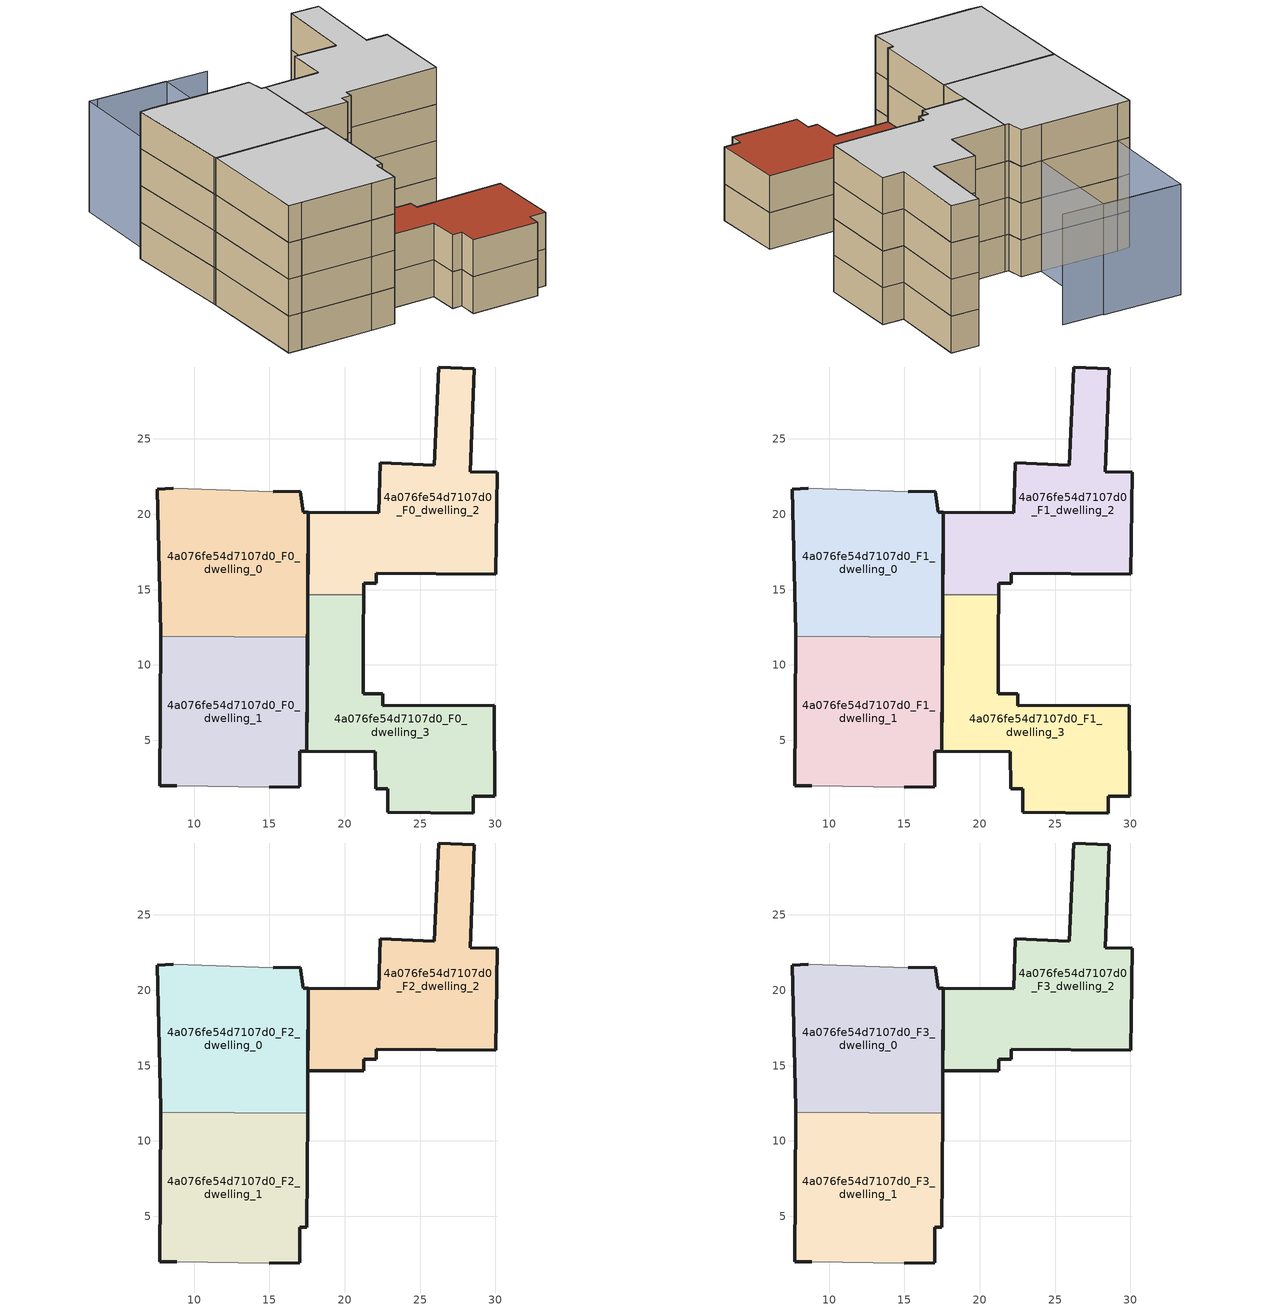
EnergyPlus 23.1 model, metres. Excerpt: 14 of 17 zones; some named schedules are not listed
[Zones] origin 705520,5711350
4a076fe54d7107d0_F0_dwelling_0
 floor ground (EU_floor_Construction): 17.53,11.83 17.58,20.13 17.23,20.13 17.05,21.52 15.27,21.5 8.63,21.71 7.56,21.66 7.78,12.14 7.78,11.89 z0
 wall outside (EU_wall_Construction): 7.78,11.89 7.78,12.14 7.56,21.66 8.63,21.71 / 15.27,21.5 17.05,21.52 17.23,20.13 17.58,20.13 17.53,11.83 z0:3
 wall adiabatic (EU_wall_Construction): 8.63,21.71 15.27,21.5 z0:3
 wall to 4a076fe54d7107d0_F0_dwelling_1 (EU_wall_Construction): 17.53,11.83 7.78,11.89 z0:3
4a076fe54d7107d0_F0_dwelling_1
 floor ground (EU_floor_Construction): 17.01,1.9 17.01,4.28 17.48,4.27 17.53,11.83 7.78,11.89 7.73,2 8.85,1.97 14.98,1.9 z0
 wall outside (EU_wall_Construction): 8.85,1.97 7.73,2 7.78,11.89 / 17.53,11.83 17.48,4.27 17.01,4.28 17.01,1.9 14.98,1.9 z0:3
 wall adiabatic (EU_wall_Construction): 14.98,1.9 8.85,1.97 z0:3
4a076fe54d7107d0_F0_dwelling_2
 floor ground (EU_floor_Construction): 30.01,16.03 30.12,22.79 28.31,22.83 28.59,29.67 26.22,29.77 25.94,23.26 22.35,23.41 22.26,20.09 17.58,20.13 17.55,14.67 21.25,14.65 21.26,15.43 22.07,15.43 22.07,16.1 z0
 wall outside (EU_wall_Construction): 17.55,14.67 17.58,20.13 22.26,20.09 22.35,23.41 25.94,23.26 26.22,29.77 28.59,29.67 28.31,22.83 30.12,22.79 30.01,16.03 22.07,16.1 22.07,15.43 21.26,15.43 21.25,14.65 z0:3
 wall to 4a076fe54d7107d0_F0_dwelling_3 (EU_wall_Construction): 21.25,14.65 17.55,14.67 z0:3
4a076fe54d7107d0_F0_dwelling_3
 floor ground (EU_floor_Construction): 29.96,1.3 29.93,7.33 22.51,7.28 22.52,8.07 21.23,8.1 21.23,12.09 21.25,14.65 17.55,14.67 17.48,4.27 22.02,4.25 22.05,1.79 22.85,1.78 22.84,0.21 28.52,0.18 28.54,1.28 z0
 wall outside (EU_wall_Construction): 21.25,14.65 21.23,12.09 21.23,8.1 22.52,8.07 22.51,7.28 29.93,7.33 29.96,1.3 28.54,1.28 28.52,0.18 22.84,0.21 22.85,1.78 22.05,1.79 22.02,4.25 17.48,4.27 17.55,14.67 z0:3
4a076fe54d7107d0_F1_dwelling_0
 floor to 4a076fe54d7107d0_F0_dwelling_0 (EU_floor_Construction): 17.53,11.83 17.58,20.13 17.23,20.13 17.04,21.52 15.27,21.5 8.63,21.71 7.55,21.66 7.78,12.14 7.78,11.89 z3
 wall outside (EU_wall_Construction): 7.78,11.89 7.78,12.14 7.56,21.66 8.63,21.71 / 15.27,21.5 17.05,21.52 17.23,20.13 17.58,20.13 17.53,11.83 z3:6
 wall adiabatic (EU_wall_Construction): 8.63,21.71 15.27,21.5 z3:6
 wall to 4a076fe54d7107d0_F1_dwelling_1 (EU_wall_Construction): 17.53,11.83 7.78,11.89 z3:6
4a076fe54d7107d0_F1_dwelling_1
 floor to 4a076fe54d7107d0_F0_dwelling_1 (EU_floor_Construction): 17.01,1.9 17.01,4.28 17.48,4.27 17.53,11.83 7.78,11.89 7.73,2 8.85,1.97 14.98,1.9 z3
 wall outside (EU_wall_Construction): 8.85,1.97 7.73,2 7.78,11.89 / 17.53,11.83 17.48,4.27 17.01,4.28 17.01,1.9 14.98,1.9 z3:6
 wall adiabatic (EU_wall_Construction): 14.98,1.9 8.85,1.97 z3:6
4a076fe54d7107d0_F1_dwelling_2
 floor to 4a076fe54d7107d0_F0_dwelling_2 (EU_floor_Construction): 30.01,16.03 30.12,22.79 28.31,22.83 28.59,29.67 26.22,29.77 25.94,23.26 22.35,23.41 22.26,20.09 17.58,20.13 17.55,14.67 21.25,14.65 21.26,15.43 22.07,15.43 22.07,16.1 z3
 wall outside (EU_wall_Construction): 17.55,14.67 17.58,20.13 22.26,20.09 22.35,23.41 25.94,23.26 26.22,29.77 28.59,29.67 28.31,22.83 30.12,22.79 30.01,16.03 22.07,16.1 22.07,15.43 21.26,15.43 21.25,14.65 z3:6
 wall to 4a076fe54d7107d0_F1_dwelling_3 (EU_wall_Construction): 21.25,14.65 17.55,14.67 z3:6
4a076fe54d7107d0_F1_dwelling_3
 floor to 4a076fe54d7107d0_F0_dwelling_3 (EU_floor_Construction): 29.96,1.3 29.92,7.33 22.51,7.28 22.52,8.07 21.23,8.1 21.23,12.09 21.25,14.65 17.55,14.67 17.48,4.27 22.02,4.25 22.05,1.79 22.85,1.78 22.84,0.21 28.52,0.18 28.54,1.28 z3
 wall outside (EU_wall_Construction): 21.25,14.65 21.23,12.09 21.23,8.1 22.52,8.07 22.51,7.28 29.93,7.33 29.96,1.3 28.54,1.28 28.52,0.18 22.84,0.21 22.85,1.78 22.05,1.79 22.02,4.25 17.48,4.27 17.55,14.67 z3:6
 roof outside (EU_roof_Construction): 29.93,7.33 29.96,1.3 28.54,1.28 28.52,0.18 22.84,0.21 22.85,1.78 22.05,1.79 22.02,4.25 17.48,4.27 17.55,14.67 21.25,14.65 21.23,12.09 21.23,8.1 22.52,8.07 22.51,7.28 z6
4a076fe54d7107d0_F2_dwelling_0
 floor to 4a076fe54d7107d0_F1_dwelling_0 (EU_floor_Construction): 17.53,11.83 17.58,20.13 17.23,20.13 17.04,21.52 15.27,21.5 8.63,21.71 7.55,21.66 7.78,12.14 7.78,11.89 z6
 wall outside (EU_wall_Construction): 7.78,11.89 7.78,12.14 7.56,21.66 8.63,21.71 / 15.27,21.5 17.05,21.52 17.23,20.13 17.58,20.13 17.53,11.83 z6:9
 wall adiabatic (EU_wall_Construction): 8.63,21.71 15.27,21.5 z6:9
 wall to 4a076fe54d7107d0_F2_dwelling_1 (EU_wall_Construction): 17.53,11.83 7.78,11.89 z6:9
4a076fe54d7107d0_F2_dwelling_1
 floor to 4a076fe54d7107d0_F1_dwelling_1 (EU_floor_Construction): 17.01,1.9 17.01,4.28 17.48,4.27 17.53,11.83 7.78,11.89 7.73,2 8.85,1.97 14.98,1.9 z6
 wall outside (EU_wall_Construction): 8.85,1.97 7.73,2 7.78,11.89 / 17.53,11.83 17.48,4.27 17.01,4.28 17.01,1.9 14.98,1.9 z6:9
 wall adiabatic (EU_wall_Construction): 14.98,1.9 8.85,1.97 z6:9
4a076fe54d7107d0_F2_dwelling_2
 floor to 4a076fe54d7107d0_F1_dwelling_2 (EU_floor_Construction): 30.01,16.03 30.12,22.79 28.31,22.83 28.59,29.67 26.22,29.77 25.94,23.26 22.35,23.41 22.26,20.09 17.58,20.13 17.55,14.67 21.25,14.65 21.26,15.43 22.07,15.43 22.07,16.1 z6
 wall outside (EU_wall_Construction): 26.22,29.77 28.59,29.67 28.31,22.83 30.12,22.79 30.01,16.03 22.07,16.1 22.07,15.43 21.26,15.43 21.25,14.65 17.55,14.67 17.58,20.13 22.26,20.09 22.35,23.41 25.94,23.26 26.22,29.77 z6:9
4a076fe54d7107d0_F3_dwelling_0
 floor to 4a076fe54d7107d0_F2_dwelling_0 (EU_floor_Construction): 17.53,11.83 17.58,20.13 17.23,20.13 17.04,21.52 15.27,21.5 8.63,21.71 7.55,21.66 7.78,12.14 7.78,11.89 z9
 wall outside (EU_wall_Construction): 7.78,11.89 7.78,12.14 7.56,21.66 8.63,21.71 / 15.27,21.5 17.05,21.52 17.23,20.13 17.58,20.13 17.53,11.83 z9:12
 wall adiabatic (EU_wall_Construction): 8.63,21.71 15.27,21.5 z9:12
 wall to 4a076fe54d7107d0_F3_dwelling_1 (EU_wall_Construction): 17.53,11.83 7.78,11.89 z9:12
 ceiling to 4a076fe54d7107d0_F4_dwelling_0 (EU_floor_Construction): 17.04,21.52 17.23,20.13 17.58,20.13 17.53,11.83 7.78,11.89 7.78,12.14 7.55,21.66 8.63,21.71 15.27,21.5 z12
4a076fe54d7107d0_F3_dwelling_1
 floor to 4a076fe54d7107d0_F2_dwelling_1 (EU_floor_Construction): 17.01,1.9 17.01,4.28 17.48,4.27 17.53,11.83 7.78,11.89 7.73,2 8.85,1.97 14.98,1.9 z9
 wall outside (EU_wall_Construction): 8.85,1.97 7.73,2 7.78,11.89 / 17.53,11.83 17.48,4.27 17.01,4.28 17.01,1.9 14.98,1.9 z9:12
 wall adiabatic (EU_wall_Construction): 14.98,1.9 8.85,1.97 z9:12
 ceiling to 4a076fe54d7107d0_F4_dwelling_1 (EU_floor_Construction): 17.53,11.83 17.48,4.27 17.01,4.28 17.01,1.9 14.98,1.9 8.85,1.97 7.73,2 7.78,11.89 z12
4a076fe54d7107d0_F3_dwelling_2
 floor to 4a076fe54d7107d0_F2_dwelling_2 (EU_floor_Construction): 30.01,16.03 30.12,22.79 28.31,22.83 28.59,29.67 26.22,29.77 25.94,23.26 22.35,23.41 22.26,20.09 17.58,20.13 17.55,14.67 21.25,14.65 21.26,15.43 22.07,15.43 22.07,16.1 z9
 wall outside (EU_wall_Construction): 26.22,29.77 28.59,29.67 28.31,22.83 30.12,22.79 30.01,16.03 22.07,16.1 22.07,15.43 21.26,15.43 21.25,14.65 17.55,14.67 17.58,20.13 22.26,20.09 22.35,23.41 25.94,23.26 26.22,29.77 z9:12
 ceiling to 4a076fe54d7107d0_F4_dwelling_2 (EU_floor_Construction): 28.59,29.67 28.31,22.83 30.12,22.79 30.01,16.03 22.07,16.1 22.07,15.43 21.26,15.43 21.25,14.65 17.55,14.67 17.58,20.13 22.26,20.09 22.35,23.41 25.94,23.26 26.22,29.77 z12
shading: 8.85,1.97 14.98,2.05 / 19.03,30.09 9.6,30.47 / 15.55,30.33 15.27,21.5 / 15.27,21.5 8.63,21.71 / 8.63,21.71 8.91,30.54 / 8.91,30.54 15.55,30.33 z0:9
[Building]
EU S2 Campaign: North Axis=0; Terrain=City; Solar Distribution=FullExterior
[Site:Location]
London: Latitude=51.5; Longitude=-0.5; Time Zone=0; Elevation=25
[SizingPeriod:WeatherFileDays]
AnnualSizingPeriod: Begin Month=1; Begin Day of Month=1; End Month=12; End Day of Month=31; Day of Week for Start Day=Monday; Use Weather File Daylight Saving Period=No; Use Weather File Rain and Snow Indicators=No
[MATERIAL]
EU_InternalMass_Material: Roughness=MediumRough; Thickness=0.1; Conductivity=1; Density=1800; Specific Heat=900; Thermal Absorptance=0.9; Solar Absorptance=0.7; Visible Absorptance=0.7
[MATERIAL:NOMASS] Roughness=MediumRough; Thermal Absorptance=0.9; Solar Absorptance=0.7; Visible Absorptance=0.7
Name | Thermal Resistance
EU_wall_NoMass | 1.04674
EU_roof_NoMass | 4.32442
EU_floor_NoMass | 2.04616
[CONSTRUCTION]
EU_wall_Construction: EU_wall_NoMass
EU_roof_Construction: EU_roof_NoMass
EU_floor_Construction: EU_floor_NoMass
EU_InternalMass_Construction: EU_InternalMass_Material
[ZONE] Type=1; Multiplier=1; Ceiling Height=autocalculate; Floor Area=autocalculate; Part of Total Floor Area=Yes
Name | Volume
4a076fe54d7107d0_F0_dwelling_0 | 286.765
4a076fe54d7107d0_F1_dwelling_0; 4a076fe54d7107d0_F2_dwelling_0; 4a076fe54d7107d0_F3_dwelling_0 | 286.767
4a076fe54d7107d0_F0_dwelling_1; 4a076fe54d7107d0_F0_dwelling_2 | 286.752
4a076fe54d7107d0_F1_dwelling_1; 4a076fe54d7107d0_F2_dwelling_1; 4a076fe54d7107d0_F3_dwelling_1 | 286.75
4a076fe54d7107d0_F1_dwelling_2; 4a076fe54d7107d0_F2_dwelling_2; 4a076fe54d7107d0_F3_dwelling_2 | 286.749
4a076fe54d7107d0_F0_dwelling_3 | 286.747
4a076fe54d7107d0_F1_dwelling_3 | 286.746
[INTERNALMASS] Construction=EU_InternalMass_Construction
Name | Zone or ZoneList | Surface Area
4a076fe54d7107d0_F0_dwelling_0_EU_InternalMass | 4a076fe54d7107d0_F0_dwelling_0 | 95.5883
4a076fe54d7107d0_F0_dwelling_1_EU_InternalMass | 4a076fe54d7107d0_F0_dwelling_1 | 95.5836
4a076fe54d7107d0_F0_dwelling_2_EU_InternalMass | 4a076fe54d7107d0_F0_dwelling_2 | 95.5834
4a076fe54d7107d0_F0_dwelling_3_EU_InternalMass | 4a076fe54d7107d0_F0_dwelling_3 | 95.5821
4a076fe54d7107d0_F1_dwelling_0_EU_InternalMass | 4a076fe54d7107d0_F1_dwelling_0 | 95.5883
4a076fe54d7107d0_F1_dwelling_1_EU_InternalMass | 4a076fe54d7107d0_F1_dwelling_1 | 95.5836
4a076fe54d7107d0_F1_dwelling_2_EU_InternalMass | 4a076fe54d7107d0_F1_dwelling_2 | 95.5834
4a076fe54d7107d0_F1_dwelling_3_EU_InternalMass | 4a076fe54d7107d0_F1_dwelling_3 | 95.5821
4a076fe54d7107d0_F2_dwelling_0_EU_InternalMass | 4a076fe54d7107d0_F2_dwelling_0 | 134.333
4a076fe54d7107d0_F2_dwelling_1_EU_InternalMass | 4a076fe54d7107d0_F2_dwelling_1 | 134.335
4a076fe54d7107d0_F2_dwelling_2_EU_InternalMass | 4a076fe54d7107d0_F2_dwelling_2 | 113.683
4a076fe54d7107d0_F3_dwelling_0_EU_InternalMass | 4a076fe54d7107d0_F3_dwelling_0 | 134.333
4a076fe54d7107d0_F3_dwelling_1_EU_InternalMass | 4a076fe54d7107d0_F3_dwelling_1 | 134.335
4a076fe54d7107d0_F3_dwelling_2_EU_InternalMass | 4a076fe54d7107d0_F3_dwelling_2 | 113.683
[OTHEREQUIPMENT] Fuel Type=Electricity; Design Level Calculation Method=Watts/Area; Power per Zone Floor Area=1; Fraction Latent=0; Fraction Radiant=0; Fraction Lost=0; Carbon Dioxide Generation Rate=0; EndUse Subcategory=EU_Step8_InternalGains
Name | Zone or ZoneList or Space or SpaceList | Schedule
EU_Step8_InternalGain_4a076fe54d7107d0_F0_dwelling_0_f000 | 4a076fe54d7107d0_F0_dwelling_0 | EU_Step8_GainSchedule_4a076fe54d7107d0_F0_dwelling_0_f000
EU_Step8_InternalGain_4a076fe54d7107d0_F0_dwelling_1_f000 | 4a076fe54d7107d0_F0_dwelling_1 | EU_Step8_GainSchedule_4a076fe54d7107d0_F0_dwelling_1_f000
EU_Step8_InternalGain_4a076fe54d7107d0_F0_dwelling_2_f000 | 4a076fe54d7107d0_F0_dwelling_2 | EU_Step8_GainSchedule_4a076fe54d7107d0_F0_dwelling_2_f000
EU_Step8_InternalGain_4a076fe54d7107d0_F0_dwelling_3_f000 | 4a076fe54d7107d0_F0_dwelling_3 | EU_Step8_GainSchedule_4a076fe54d7107d0_F0_dwelling_3_f000
EU_Step8_InternalGain_4a076fe54d7107d0_F1_dwelling_0_f000 | 4a076fe54d7107d0_F1_dwelling_0 | EU_Step8_GainSchedule_4a076fe54d7107d0_F1_dwelling_0_f000
EU_Step8_InternalGain_4a076fe54d7107d0_F1_dwelling_1_f000 | 4a076fe54d7107d0_F1_dwelling_1 | EU_Step8_GainSchedule_4a076fe54d7107d0_F1_dwelling_1_f000
EU_Step8_InternalGain_4a076fe54d7107d0_F1_dwelling_2_f000 | 4a076fe54d7107d0_F1_dwelling_2 | EU_Step8_GainSchedule_4a076fe54d7107d0_F1_dwelling_2_f000
EU_Step8_InternalGain_4a076fe54d7107d0_F1_dwelling_3_f000 | 4a076fe54d7107d0_F1_dwelling_3 | EU_Step8_GainSchedule_4a076fe54d7107d0_F1_dwelling_3_f000
EU_Step8_InternalGain_4a076fe54d7107d0_F2_dwelling_0_f000 | 4a076fe54d7107d0_F2_dwelling_0 | EU_Step8_GainSchedule_4a076fe54d7107d0_F2_dwelling_0_f000
EU_Step8_InternalGain_4a076fe54d7107d0_F2_dwelling_1_f000 | 4a076fe54d7107d0_F2_dwelling_1 | EU_Step8_GainSchedule_4a076fe54d7107d0_F2_dwelling_1_f000
EU_Step8_InternalGain_4a076fe54d7107d0_F2_dwelling_2_f000 | 4a076fe54d7107d0_F2_dwelling_2 | EU_Step8_GainSchedule_4a076fe54d7107d0_F2_dwelling_2_f000
EU_Step8_InternalGain_4a076fe54d7107d0_F3_dwelling_0_f000 | 4a076fe54d7107d0_F3_dwelling_0 | EU_Step8_GainSchedule_4a076fe54d7107d0_F3_dwelling_0_f000
EU_Step8_InternalGain_4a076fe54d7107d0_F3_dwelling_1_f000 | 4a076fe54d7107d0_F3_dwelling_1 | EU_Step8_GainSchedule_4a076fe54d7107d0_F3_dwelling_1_f000
EU_Step8_InternalGain_4a076fe54d7107d0_F3_dwelling_2_f000 | 4a076fe54d7107d0_F3_dwelling_2 | EU_Step8_GainSchedule_4a076fe54d7107d0_F3_dwelling_2_f000
[ZONEVENTILATION:DESIGNFLOWRATE] Schedule=EU_AlwaysOn; Design Flow Rate Calculation Method=AirChanges/Hour; Air Changes per Hour=0.488719; Ventilation Type=Natural; Fan Pressure Rise=0; Fan Total Efficiency=1; Constant Term Coefficient=1; Temperature Term Coefficient=0; Velocity Term Coefficient=0; Velocity Squared Term Coefficient=0; Minimum Indoor Temperature=-100; Maximum Indoor Temperature=100; Delta Temperature=-100; Minimum Outdoor Temperature=-100; Maximum Outdoor Temperature=100; Maximum Wind Speed=40
Name | Zone or ZoneList or Space or SpaceList
EU_ConstantAir_4a076fe54d7107d0_F0_dwelling_0 | 4a076fe54d7107d0_F0_dwelling_0
EU_ConstantAir_4a076fe54d7107d0_F0_dwelling_1 | 4a076fe54d7107d0_F0_dwelling_1
EU_ConstantAir_4a076fe54d7107d0_F0_dwelling_2 | 4a076fe54d7107d0_F0_dwelling_2
EU_ConstantAir_4a076fe54d7107d0_F0_dwelling_3 | 4a076fe54d7107d0_F0_dwelling_3
EU_ConstantAir_4a076fe54d7107d0_F1_dwelling_0 | 4a076fe54d7107d0_F1_dwelling_0
EU_ConstantAir_4a076fe54d7107d0_F1_dwelling_1 | 4a076fe54d7107d0_F1_dwelling_1
EU_ConstantAir_4a076fe54d7107d0_F1_dwelling_2 | 4a076fe54d7107d0_F1_dwelling_2
EU_ConstantAir_4a076fe54d7107d0_F1_dwelling_3 | 4a076fe54d7107d0_F1_dwelling_3
EU_ConstantAir_4a076fe54d7107d0_F2_dwelling_0 | 4a076fe54d7107d0_F2_dwelling_0
EU_ConstantAir_4a076fe54d7107d0_F2_dwelling_1 | 4a076fe54d7107d0_F2_dwelling_1
EU_ConstantAir_4a076fe54d7107d0_F2_dwelling_2 | 4a076fe54d7107d0_F2_dwelling_2
EU_ConstantAir_4a076fe54d7107d0_F3_dwelling_0 | 4a076fe54d7107d0_F3_dwelling_0
EU_ConstantAir_4a076fe54d7107d0_F3_dwelling_1 | 4a076fe54d7107d0_F3_dwelling_1
EU_ConstantAir_4a076fe54d7107d0_F3_dwelling_2 | 4a076fe54d7107d0_F3_dwelling_2
[HVACTEMPLATE:THERMOSTAT] Constant Heating Setpoint=20; Constant Cooling Setpoint=50
EU_HeatOnly_4a076fe54d7107d0_F0_dwelling_0; EU_HeatOnly_4a076fe54d7107d0_F0_dwelling_1; EU_HeatOnly_4a076fe54d7107d0_F0_dwelling_2; EU_HeatOnly_4a076fe54d7107d0_F0_dwelling_3; EU_HeatOnly_4a076fe54d7107d0_F1_dwelling_0; EU_HeatOnly_4a076fe54d7107d0_F1_dwelling_1; EU_HeatOnly_4a076fe54d7107d0_F1_dwelling_2; EU_HeatOnly_4a076fe54d7107d0_F1_dwelling_3; EU_HeatOnly_4a076fe54d7107d0_F2_dwelling_0; EU_HeatOnly_4a076fe54d7107d0_F2_dwelling_1; EU_HeatOnly_4a076fe54d7107d0_F2_dwelling_2; EU_HeatOnly_4a076fe54d7107d0_F3_dwelling_0; EU_HeatOnly_4a076fe54d7107d0_F3_dwelling_1; EU_HeatOnly_4a076fe54d7107d0_F3_dwelling_2; EU_HeatOnly_4a076fe54d7107d0_F4_dwelling_0; EU_HeatOnly_4a076fe54d7107d0_F4_dwelling_1; EU_HeatOnly_4a076fe54d7107d0_F4_dwelling_2
[HVACTEMPLATE:ZONE:IDEALLOADSAIRSYSTEM] System Availability Schedule=EU_AlwaysOn; Maximum Heating Supply Air Temperature=50; Minimum Cooling Supply Air Temperature=13; Maximum Heating Supply Air Humidity Ratio=0.0156; Minimum Cooling Supply Air Humidity Ratio=0.0077; Heating Limit=NoLimit; Cooling Limit=NoLimit; Heating Availability Schedule=EU_AlwaysOn; Cooling Availability Schedule=EU_CoolingOff; Dehumidification Control Type=ConstantSensibleHeatRatio; Cooling Sensible Heat Ratio=0.7; Dehumidification Setpoint=60; Humidification Control Type=None; Humidification Setpoint=30; Outdoor Air Method=None; Outdoor Air Flow Rate per Person=0.00944; Outdoor Air Flow Rate per Zone Floor Area=0; Outdoor Air Flow Rate per Zone=0; Demand Controlled Ventilation Type=None; Outdoor Air Economizer Type=NoEconomizer; Heat Recovery Type=None; Sensible Heat Recovery Effectiveness=0.7; Latent Heat Recovery Effectiveness=0.65
Name | Template Thermostat
4a076fe54d7107d0_F0_dwelling_0 | EU_HeatOnly_4a076fe54d7107d0_F0_dwelling_0
4a076fe54d7107d0_F0_dwelling_1 | EU_HeatOnly_4a076fe54d7107d0_F0_dwelling_1
4a076fe54d7107d0_F0_dwelling_2 | EU_HeatOnly_4a076fe54d7107d0_F0_dwelling_2
4a076fe54d7107d0_F0_dwelling_3 | EU_HeatOnly_4a076fe54d7107d0_F0_dwelling_3
4a076fe54d7107d0_F1_dwelling_0 | EU_HeatOnly_4a076fe54d7107d0_F1_dwelling_0
4a076fe54d7107d0_F1_dwelling_1 | EU_HeatOnly_4a076fe54d7107d0_F1_dwelling_1
4a076fe54d7107d0_F1_dwelling_2 | EU_HeatOnly_4a076fe54d7107d0_F1_dwelling_2
4a076fe54d7107d0_F1_dwelling_3 | EU_HeatOnly_4a076fe54d7107d0_F1_dwelling_3
4a076fe54d7107d0_F2_dwelling_0 | EU_HeatOnly_4a076fe54d7107d0_F2_dwelling_0
